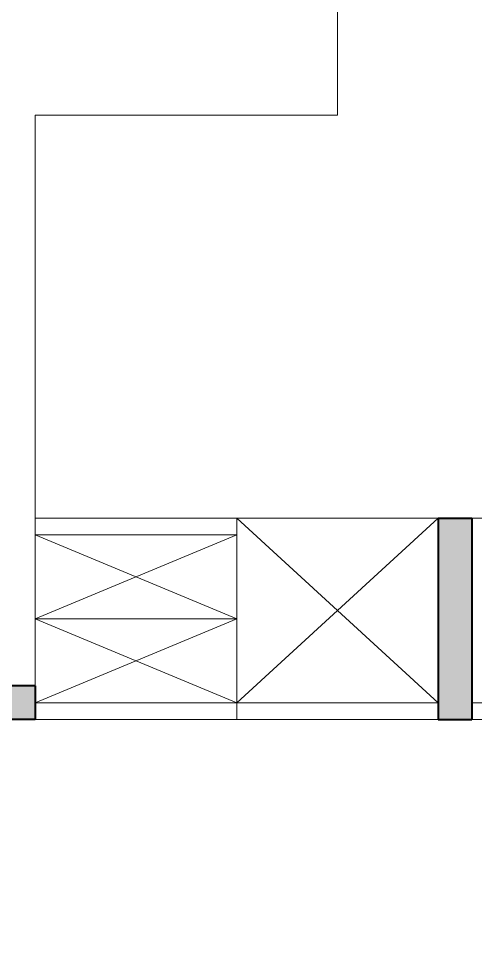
# Model space of a CAD drawing. Header units: millimetres. Extents: x 898 to 1196, y 229 to 443.
# Drawn here: x 1108.264 to 1109.624, y 399.27 to 402.037 of the extents above; entities that cross this region are included whole.
import ezdxf

# ---------------------------------------------------------------- set-up
doc = ezdxf.new("R2010")
doc.units = ezdxf.units.MM
doc.linetypes.add('HIDDEN2', pattern=[4.7625, 3.175, -1.5875])
for name, color, linetype, lineweight in [('p allége', 1, 'Continuous', 20), ('p caché', 3, 'HIDDEN2', 20), ('p hachure', 253, 'Continuous', 15), ('p menuiserie', 5, 'Continuous', 20), ('p mur', 7, 'Continuous', 40), ('p symbole', 6, 'Continuous', 20)]:
    doc.layers.add(name, color=color, linetype=linetype, lineweight=lineweight)

msp = doc.modelspace()

# ---------------------------------------------------------------- hatches: boundary and pattern name
at = {"layer": 'p hachure', "transparency": 33554559}
h = msp.add_hatch(color=256, dxfattribs=at)
h.dxf.hatch_style = 1
h.paths.add_polyline_path([(1109.5135, 399.9491), (1109.6135, 399.9491), (1109.6135, 400.5491), (1109.5135, 400.5491)], flags=0)
h.paths.add_polyline_path([(1107.0635, 402.5491), (1107.0635, 401.5491), (1107.7135, 401.5491), (1107.7135, 402.3491), (1110.4135, 402.3491), (1110.4135, 399.9491), (1110.5135, 399.9491), (1110.5135, 401.7991), (1111.0135, 401.7991), (1111.0135, 401.8991), (1110.5135, 401.8991), (1110.5135, 402.5491), (1110.4135, 402.5491), (1110.4135, 402.4491), (1107.7135, 402.4491), (1107.7135, 402.5491)])
h.paths.add_polyline_path([(1107.1635, 401.9991), (1107.1635, 401.6491), (1107.4635, 401.6491), (1107.4635, 401.9991)], flags=16)
h.paths.add_polyline_path([(1107.1635, 402.4491), (1107.1635, 402.0991), (1107.4635, 402.0991), (1107.4635, 402.4491)], flags=16)
h = msp.add_hatch(color=256, dxfattribs=at)
h.dxf.hatch_style = 1
h.paths.add_polyline_path([(1107.2635, 400.7491), (1107.2635, 400.6121), (1107.4909, 400.6121), (1107.4909, 399.8183), (1107.2635, 399.8183), (1107.2635, 397.8991), (1108.0635, 397.8991), (1108.0635, 397.9991), (1107.6135, 397.9991), (1107.6135, 399.9491), (1108.3135, 399.9491), (1108.3135, 400.0491), (1107.7135, 400.0491), (1107.7135, 400.7491)])
h = msp.add_hatch(color=256, dxfattribs=at)
h.dxf.hatch_style = 1
h.paths.add_polyline_path([(1109.6135, 400.5491), (1109.5135, 400.5491), (1109.5135, 399.9491), (1109.6135, 399.9491)])

# ---------------------------------------------------------------- linework, layer by layer
at = {"layer": 'p allége'}
for p, q in [((1109.2135, 402.3491), (1109.2135, 401.7491)), ((1109.2135, 401.7491), (1108.3135, 401.7491)), ((1108.3135, 400.5491), (1108.3135, 401.7491))]:
    msp.add_line(p, q, dxfattribs=at)
at = {"layer": 'p caché', "ltscale": 0.05}
msp.add_line((1109.6135, 400.5491), (1110.4135, 400.5491), dxfattribs=at)
at = {"layer": 'p menuiserie'}
for p, q in [((1108.3135, 400.0491), (1108.3135, 400.5491)), ((1108.3135, 400.5491), (1109.5135, 400.5491)), ((1108.9135, 400.5491), (1108.9135, 399.9491)), ((1108.3135, 400.4991), (1108.9135, 400.4991)), ((1108.9135, 400.2491), (1108.3135, 400.2491)), ((1108.3135, 399.9991), (1109.5135, 399.9991)), ((1109.6135, 399.9991), (1110.4135, 399.9991)), ((1108.3135, 399.9491), (1109.5135, 399.9491)), ((1109.6135, 399.9491), (1110.4135, 399.9491))]:
    msp.add_line(p, q, dxfattribs=at)
at = {"layer": 'p mur'}
for p, q in [((1109.5135, 400.5491), (1109.5135, 399.9491)), ((1109.5135, 400.5491), (1109.6135, 400.5491)), ((1109.6135, 400.5491), (1109.6135, 399.9491)), ((1108.3135, 400.0491), (1107.7135, 400.0491)), ((1108.3135, 400.0491), (1108.3135, 399.9491)), ((1108.3135, 399.9491), (1107.6135, 399.9491)), ((1109.5135, 399.9491), (1109.6135, 399.9491))]:
    msp.add_line(p, q, dxfattribs=at)
at = {"layer": 'p symbole'}
for p, q in [((1108.9135, 399.9991), (1109.5135, 400.5491)), ((1109.5135, 399.9991), (1108.9135, 400.5491)), ((1108.9135, 400.2491), (1108.3135, 400.4991)), ((1108.3135, 400.2491), (1108.9135, 400.4991)), ((1108.9135, 400.2491), (1108.3135, 399.9991)), ((1108.3135, 400.2491), (1108.9135, 399.9991))]:
    msp.add_line(p, q, dxfattribs=at)

doc.saveas('drawing.dxf')
